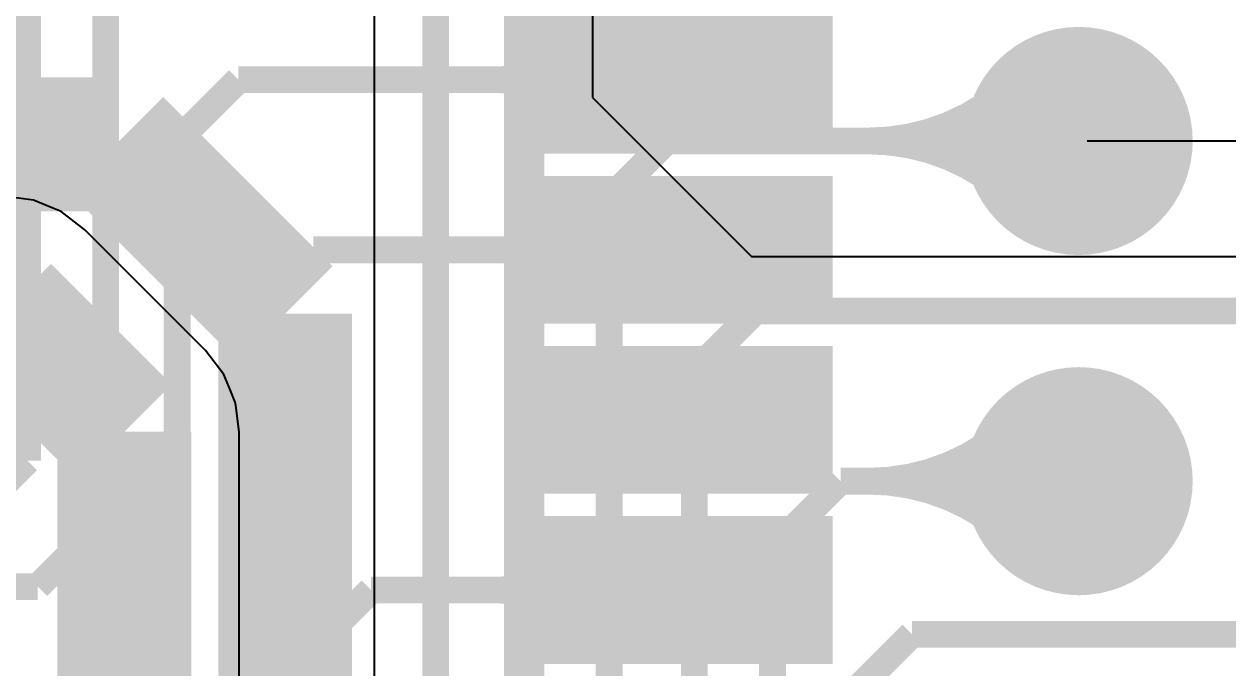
# Model space of a CAD drawing. Extents: x 56.2 to 141.8, y 48 to 96.4.
# Drawn here: x 121.62 to 130.6, y 82.35 to 87.16 of the extents above; entities that cross this region are included whole.
import ezdxf

# ---------------------------------------------------------------- set-up
doc = ezdxf.new("R2010")
doc.units = 0
doc.header["$MEASUREMENT"] = 0
doc.layers.get('0').update_dxf_attribs({"linetype": 'CONTINUOUS'})
doc.layers.get('Defpoints').update_dxf_attribs({"linetype": 'CONTINUOUS'})
for name, color, linetype in [('BOTTOMLAYER', 5, 'CONTINUOUS'), ('BOTTOMSOLDER', 6, 'CONTINUOUS'), ('MULTILAYER', 9, 'CONTINUOUS'), ('TOPLAYER', 1, 'CONTINUOUS'), ('TOPPASTE', 8, 'CONTINUOUS'), ('TOPSOLDER', 216, 'CONTINUOUS')]:
    doc.layers.add(name, color=color, linetype=linetype)
doc.dimstyles.get("Standard").update_dxf_attribs({"dimtxt": 1, "dimasz": 0.18, "dimexe": 0.18, "dimexo": 0.0625, "dimgap": 0.09, "dimtad": 0, "dimtih": 1, "dimtoh": 1, "dimzin": 0, "dimdsep": 46, "dimtxsty": 'Standard', "dimcen": 0.09, "dimclrd": 1, "dimclre": 1, "dimclrt": 3, "dimadec": 0, "dimazin": 0, "dimtfac": 1, "dimtofl": 0, "dimtmove": 0, "dimatfit": 3, "dimfxl": 1, "dimtolj": 1, "dimtzin": 0, "dimarcsym": 0})

# ---------------------------------------------------------------- blocks, each defined once
blk = doc.blocks.new('*D1')
at = {"color": 1, "linetype": 'Continuous', "lineweight": -2, "transparency": 16777216}
for p, q in [((129.5517, 86.2838), (140.2939, 86.2838)), ((140.1139, 86.1038), (140.1139, 77.9838)), ((140.1139, 68.6838), (140.1139, 76.8038)), ((129.5517, 68.5038), (140.2939, 68.5038))]:
    blk.add_line(p, q, dxfattribs=at)
at = {"color": 1, "linetype": 'Continuous', "transparency": 16777216}
for points in [[(140.0839, 86.1038), (140.1439, 86.1038), (140.1139, 86.2838)], [(140.0839, 68.6838), (140.1439, 68.6838), (140.1139, 68.5038)]]:
    blk.add_solid(points, dxfattribs=at)
at = {"layer": 'Defpoints', "color": 0, "linetype": 'Continuous', "transparency": 16777216}
for p in [(129.4892, 86.2838), (129.4892, 68.5038), (140.1139, 68.5038)]:
    blk.add_point(p, dxfattribs=at)
at = {"color": 3, "linetype": 'Continuous', "transparency": 16777216, "insert": (140.1139, 77.3938), "char_height": 1, "attachment_point": 5}
blk.add_mtext('\\A1;17.78', dxfattribs=at)

msp = doc.modelspace()

# ---------------------------------------------------------------- linework, layer by layer
at = {"layer": 'BOTTOMLAYER'}
for p, q in [((125.858796, 89.933437), (125.858796, 86.608232)), ((124.229785, 88.684552), (124.229785, 79.590448)), ((125.858796, 86.608232), (127.046827, 85.4202)), ((121.684694, 85.841921), (121.4628, 85.871134)), ((121.830904, 85.781358), (121.684694, 85.841921)), ((121.891468, 85.756272), (121.830904, 85.781358)), ((122.069027, 85.620027), (121.891468, 85.756272)), ((122.970602, 84.718451), (122.069027, 85.620027)), ((127.046827, 85.4202), (133.0452, 85.4202)), ((123.106851, 84.54089), (122.970602, 84.718451)), ((123.157021, 84.419765), (123.106851, 84.54089)), ((123.192497, 84.334119), (123.157021, 84.419765)), ((123.195895, 84.308302), (123.192497, 84.334119)), ((123.221712, 84.112224), (123.195895, 84.308302)), ((123.221709, 84.112204), (123.221712, 84.112224)), ((123.221709, 79.992431), (123.221709, 84.112204))]:
    msp.add_line(p, q, dxfattribs=at)
for points, const_width in [([(125.349, 79.1464), (125.349, 90.1446)], 0.299999), ([(124.6886, 79.4004), (124.6886, 88.8746)], 0.2), ([(118.6942, 86.2584), (122.301, 86.2584)], 1.000001), ([(122.301, 86.2584), (123.564376, 84.995024)], 1.000001), ([(125.984, 85.852), (126.4158, 86.2838)], 0.2), ([(126.4158, 86.2838), (129.4892, 86.2838)], 0.2), ([(125.984, 78.232), (125.984, 85.852)], 0.2), ([(111.4476, 85.0138), (121.4628, 85.0138)], 1.000001), ([(121.4628, 85.0138), (122.364376, 84.112224)], 1.000001), ([(123.564376, 79.495376), (123.564376, 84.995024)], 1.000001), ([(126.619, 84.5566), (127.0762, 85.0138)], 0.2), ([(127.0762, 85.0138), (130.7592, 85.0138)], 0.2), ([(122.364376, 79.992431), (122.364376, 84.112224)], 1.000001), ([(126.619, 78.0542), (126.619, 84.5566)], 0.2), ([(127.2032, 83.2358), (127.7112, 83.7438)], 0.2), ([(127.7112, 83.7438), (129.4892, 83.7438)], 0.2), ([(127.2032, 77.8002), (127.2032, 83.2358)], 0.2), ([(127.8636, 82.2198), (128.2446, 82.6008)], 0.2), ([(128.2446, 82.6008), (130.8862, 82.6008)], 0.2)]:
    msp.add_lwpolyline(points, dxfattribs=dict(at, const_width=const_width))
for points, const_width in [([(129.114199, 86.2838, 1), (129.864201, 86.2838, 1)], 0.749999), ([(128.979582, 86.743418, 1), (129.079582, 86.743418, 1)], 0.1), ([(128.979582, 86.743418, 1), (129.079582, 86.743418, 1)], 0.1), ([(128.979582, 86.743418, 1), (129.079582, 86.743418, 1)], 0.1), ([(128.979582, 86.743418, 1), (129.079582, 86.743418, 1)], 0.1), ([(128.979582, 86.743418, 1), (129.079582, 86.743418, 1)], 0.1), ([(128.979582, 86.743418, 1), (129.079582, 86.743418, 1)], 0.1), ([(128.979582, 86.743418, 1), (129.079582, 86.743418, 1)], 0.1), ([(128.979582, 86.743418, 1), (129.079582, 86.743418, 1)], 0.1), ([(128.979582, 86.743418, 1), (129.079582, 86.743418, 1)], 0.1), ([(128.979582, 86.743418, 1), (129.079582, 86.743418, 1)], 0.1), ([(128.979582, 86.743418, 1), (129.079582, 86.743418, 1)], 0.1), ([(128.979582, 86.743418, 1), (129.079582, 86.743418, 1)], 0.1), ([(128.979582, 86.743418, 1), (129.079582, 86.743418, 1)], 0.1), ([(128.979582, 86.743418, 1), (129.079582, 86.743418, 1)], 0.1), ([(129.121002, 86.601998, 1), (129.221001, 86.601998, 1)], 0.1), ([(129.121002, 86.601998, 1), (129.221001, 86.601998, 1)], 0.1), ([(129.121002, 86.601998, 1), (129.221001, 86.601998, 1)], 0.1), ([(129.121002, 86.601998, 1), (129.221001, 86.601998, 1)], 0.1), ([(129.121002, 86.601998, 1), (129.221001, 86.601998, 1)], 0.1), ([(129.121002, 86.601998, 1), (129.221001, 86.601998, 1)], 0.1), ([(129.121002, 86.601998, 1), (129.221001, 86.601998, 1)], 0.1), ([(129.121002, 86.601998, 1), (129.221001, 86.601998, 1)], 0.1), ([(129.121002, 86.601998, 1), (129.221001, 86.601998, 1)], 0.1), ([(129.121002, 86.601998, 1), (129.221001, 86.601998, 1)], 0.1), ([(129.121002, 86.601998, 1), (129.221001, 86.601998, 1)], 0.1), ([(129.121002, 86.601998, 1), (129.221001, 86.601998, 1)], 0.1), ([(129.121002, 86.601998, 1), (129.221001, 86.601998, 1)], 0.1), ([(129.121002, 86.601998, 1), (129.221001, 86.601998, 1)], 0.1), ([(127.869965, 86.2838, 1), (127.969965, 86.2838, 1)], 0.1), ([(127.869965, 86.2838, 1), (127.969965, 86.2838, 1)], 0.1), ([(127.869965, 86.2838, 1), (127.969965, 86.2838, 1)], 0.1), ([(127.869965, 86.2838, 1), (127.969965, 86.2838, 1)], 0.1), ([(127.869965, 86.2838, 1), (127.969965, 86.2838, 1)], 0.1), ([(127.869965, 86.2838, 1), (127.969965, 86.2838, 1)], 0.1), ([(127.869965, 86.2838, 1), (127.969965, 86.2838, 1)], 0.1), ([(127.869965, 86.2838, 1), (127.969965, 86.2838, 1)], 0.1), ([(127.869965, 86.2838, 1), (127.969965, 86.2838, 1)], 0.1), ([(127.869965, 86.2838, 1), (127.969965, 86.2838, 1)], 0.1), ([(127.869965, 86.2838, 1), (127.969965, 86.2838, 1)], 0.1), ([(127.869965, 86.2838, 1), (127.969965, 86.2838, 1)], 0.1), ([(127.869965, 86.2838, 1), (127.969965, 86.2838, 1)], 0.1), ([(127.869965, 86.2838, 1), (127.969965, 86.2838, 1)], 0.1), ([(127.869965, 86.2838, 1), (127.969965, 86.2838, 1)], 0.1), ([(127.869965, 86.2838, 1), (127.969965, 86.2838, 1)], 0.1), ([(127.869965, 86.2838, 1), (127.969965, 86.2838, 1)], 0.1), ([(127.869965, 86.2838, 1), (127.969965, 86.2838, 1)], 0.1), ([(127.869965, 86.2838, 1), (127.969965, 86.2838, 1)], 0.1), ([(127.869965, 86.2838, 1), (127.969965, 86.2838, 1)], 0.1), ([(127.869965, 86.2838, 1), (127.969965, 86.2838, 1)], 0.1), ([(127.869965, 86.2838, 1), (127.969965, 86.2838, 1)], 0.1), ([(127.869965, 86.2838, 1), (127.969965, 86.2838, 1)], 0.1), ([(127.869965, 86.2838, 1), (127.969965, 86.2838, 1)], 0.1), ([(127.869965, 86.2838, 1), (127.969965, 86.2838, 1)], 0.1), ([(127.869965, 86.2838, 1), (127.969965, 86.2838, 1)], 0.1), ([(127.869965, 86.2838, 1), (127.969965, 86.2838, 1)], 0.1), ([(127.869965, 86.2838, 1), (127.969965, 86.2838, 1)], 0.1), ([(128.352807, 86.2838, 1), (128.452806, 86.2838, 1)], 0.1), ([(128.352807, 86.2838, 1), (128.452806, 86.2838, 1)], 0.1), ([(128.352807, 86.2838, 1), (128.452806, 86.2838, 1)], 0.1), ([(128.352807, 86.2838, 1), (128.452806, 86.2838, 1)], 0.1), ([(128.352807, 86.2838, 1), (128.452806, 86.2838, 1)], 0.1), ([(128.352807, 86.2838, 1), (128.452806, 86.2838, 1)], 0.1), ([(128.352807, 86.2838, 1), (128.452806, 86.2838, 1)], 0.1), ([(128.352807, 86.2838, 1), (128.452806, 86.2838, 1)], 0.1), ([(128.352807, 86.2838, 1), (128.452806, 86.2838, 1)], 0.1), ([(128.352807, 86.2838, 1), (128.452806, 86.2838, 1)], 0.1), ([(128.352807, 86.2838, 1), (128.452806, 86.2838, 1)], 0.1), ([(128.352807, 86.2838, 1), (128.452806, 86.2838, 1)], 0.1), ([(128.352807, 86.2838, 1), (128.452806, 86.2838, 1)], 0.1), ([(128.352807, 86.2838, 1), (128.452806, 86.2838, 1)], 0.1), ([(128.352807, 86.2838, 1), (128.452806, 86.2838, 1)], 0.1), ([(128.352807, 86.2838, 1), (128.452806, 86.2838, 1)], 0.1), ([(128.352807, 86.2838, 1), (128.452806, 86.2838, 1)], 0.1), ([(128.352807, 86.2838, 1), (128.452806, 86.2838, 1)], 0.1), ([(128.352807, 86.2838, 1), (128.452806, 86.2838, 1)], 0.1), ([(128.352807, 86.2838, 1), (128.452806, 86.2838, 1)], 0.1), ([(128.352807, 86.2838, 1), (128.452806, 86.2838, 1)], 0.1), ([(128.352807, 86.2838, 1), (128.452806, 86.2838, 1)], 0.1), ([(128.352807, 86.2838, 1), (128.452806, 86.2838, 1)], 0.1), ([(128.352807, 86.2838, 1), (128.452806, 86.2838, 1)], 0.1), ([(128.352807, 86.2838, 1), (128.452806, 86.2838, 1)], 0.1), ([(128.352807, 86.2838, 1), (128.452806, 86.2838, 1)], 0.1), ([(128.352807, 86.2838, 1), (128.452806, 86.2838, 1)], 0.1), ([(128.352807, 86.2838, 1), (128.452806, 86.2838, 1)], 0.1), ([(129.121002, 85.965601, 1), (129.221001, 85.965601, 1)], 0.1), ([(129.121002, 85.965601, 1), (129.221001, 85.965601, 1)], 0.1), ([(129.121002, 85.965601, 1), (129.221001, 85.965601, 1)], 0.1), ([(129.121002, 85.965601, 1), (129.221001, 85.965601, 1)], 0.1), ([(129.121002, 85.965601, 1), (129.221001, 85.965601, 1)], 0.1), ([(129.121002, 85.965601, 1), (129.221001, 85.965601, 1)], 0.1), ([(129.121002, 85.965601, 1), (129.221001, 85.965601, 1)], 0.1), ([(129.121002, 85.965601, 1), (129.221001, 85.965601, 1)], 0.1), ([(129.121002, 85.965601, 1), (129.221001, 85.965601, 1)], 0.1), ([(129.121002, 85.965601, 1), (129.221001, 85.965601, 1)], 0.1), ([(129.121002, 85.965601, 1), (129.221001, 85.965601, 1)], 0.1), ([(129.121002, 85.965601, 1), (129.221001, 85.965601, 1)], 0.1), ([(129.121002, 85.965601, 1), (129.221001, 85.965601, 1)], 0.1), ([(129.121002, 85.965601, 1), (129.221001, 85.965601, 1)], 0.1), ([(128.979582, 85.824182, 1), (129.079582, 85.824182, 1)], 0.1), ([(128.979582, 85.824182, 1), (129.079582, 85.824182, 1)], 0.1), ([(128.979582, 85.824182, 1), (129.079582, 85.824182, 1)], 0.1), ([(128.979582, 85.824182, 1), (129.079582, 85.824182, 1)], 0.1), ([(128.979582, 85.824182, 1), (129.079582, 85.824182, 1)], 0.1), ([(128.979582, 85.824182, 1), (129.079582, 85.824182, 1)], 0.1), ([(128.979582, 85.824182, 1), (129.079582, 85.824182, 1)], 0.1), ([(128.979582, 85.824182, 1), (129.079582, 85.824182, 1)], 0.1), ([(128.979582, 85.824182, 1), (129.079582, 85.824182, 1)], 0.1), ([(128.979582, 85.824182, 1), (129.079582, 85.824182, 1)], 0.1), ([(128.979582, 85.824182, 1), (129.079582, 85.824182, 1)], 0.1), ([(128.979582, 85.824182, 1), (129.079582, 85.824182, 1)], 0.1), ([(128.979582, 85.824182, 1), (129.079582, 85.824182, 1)], 0.1), ([(128.979582, 85.824182, 1), (129.079582, 85.824182, 1)], 0.1), ([(129.114199, 83.7438, 1), (129.864201, 83.7438, 1)], 0.749999), ([(128.979582, 84.203418, 1), (129.079582, 84.203418, 1)], 0.1), ([(128.979582, 84.203418, 1), (129.079582, 84.203418, 1)], 0.1), ([(128.979582, 84.203418, 1), (129.079582, 84.203418, 1)], 0.1), ([(128.979582, 84.203418, 1), (129.079582, 84.203418, 1)], 0.1), ([(128.979582, 84.203418, 1), (129.079582, 84.203418, 1)], 0.1), ([(128.979582, 84.203418, 1), (129.079582, 84.203418, 1)], 0.1), ([(128.979582, 84.203418, 1), (129.079582, 84.203418, 1)], 0.1), ([(128.979582, 84.203418, 1), (129.079582, 84.203418, 1)], 0.1), ([(128.979582, 84.203418, 1), (129.079582, 84.203418, 1)], 0.1), ([(128.979582, 84.203418, 1), (129.079582, 84.203418, 1)], 0.1), ([(128.979582, 84.203418, 1), (129.079582, 84.203418, 1)], 0.1), ([(128.979582, 84.203418, 1), (129.079582, 84.203418, 1)], 0.1), ([(128.979582, 84.203418, 1), (129.079582, 84.203418, 1)], 0.1), ([(128.979582, 84.203418, 1), (129.079582, 84.203418, 1)], 0.1), ([(129.121002, 84.061999, 1), (129.221001, 84.061999, 1)], 0.1), ([(129.121002, 84.061999, 1), (129.221001, 84.061999, 1)], 0.1), ([(129.121002, 84.061999, 1), (129.221001, 84.061999, 1)], 0.1), ([(129.121002, 84.061999, 1), (129.221001, 84.061999, 1)], 0.1), ([(129.121002, 84.061999, 1), (129.221001, 84.061999, 1)], 0.1), ([(129.121002, 84.061999, 1), (129.221001, 84.061999, 1)], 0.1), ([(129.121002, 84.061999, 1), (129.221001, 84.061999, 1)], 0.1), ([(129.121002, 84.061999, 1), (129.221001, 84.061999, 1)], 0.1), ([(129.121002, 84.061999, 1), (129.221001, 84.061999, 1)], 0.1), ([(129.121002, 84.061999, 1), (129.221001, 84.061999, 1)], 0.1), ([(129.121002, 84.061999, 1), (129.221001, 84.061999, 1)], 0.1), ([(129.121002, 84.061999, 1), (129.221001, 84.061999, 1)], 0.1), ([(129.121002, 84.061999, 1), (129.221001, 84.061999, 1)], 0.1), ([(129.121002, 84.061999, 1), (129.221001, 84.061999, 1)], 0.1), ([(127.869965, 83.7438, 1), (127.969965, 83.7438, 1)], 0.1), ([(127.869965, 83.7438, 1), (127.969965, 83.7438, 1)], 0.1), ([(127.869965, 83.7438, 1), (127.969965, 83.7438, 1)], 0.1), ([(127.869965, 83.7438, 1), (127.969965, 83.7438, 1)], 0.1), ([(127.869965, 83.7438, 1), (127.969965, 83.7438, 1)], 0.1), ([(127.869965, 83.7438, 1), (127.969965, 83.7438, 1)], 0.1), ([(127.869965, 83.7438, 1), (127.969965, 83.7438, 1)], 0.1), ([(127.869965, 83.7438, 1), (127.969965, 83.7438, 1)], 0.1), ([(127.869965, 83.7438, 1), (127.969965, 83.7438, 1)], 0.1), ([(127.869965, 83.7438, 1), (127.969965, 83.7438, 1)], 0.1), ([(127.869965, 83.7438, 1), (127.969965, 83.7438, 1)], 0.1), ([(127.869965, 83.7438, 1), (127.969965, 83.7438, 1)], 0.1), ([(127.869965, 83.7438, 1), (127.969965, 83.7438, 1)], 0.1), ([(127.869965, 83.7438, 1), (127.969965, 83.7438, 1)], 0.1), ([(127.869965, 83.7438, 1), (127.969965, 83.7438, 1)], 0.1), ([(127.869965, 83.7438, 1), (127.969965, 83.7438, 1)], 0.1), ([(127.869965, 83.7438, 1), (127.969965, 83.7438, 1)], 0.1), ([(127.869965, 83.7438, 1), (127.969965, 83.7438, 1)], 0.1), ([(127.869965, 83.7438, 1), (127.969965, 83.7438, 1)], 0.1), ([(127.869965, 83.7438, 1), (127.969965, 83.7438, 1)], 0.1), ([(127.869965, 83.7438, 1), (127.969965, 83.7438, 1)], 0.1), ([(127.869965, 83.7438, 1), (127.969965, 83.7438, 1)], 0.1), ([(127.869965, 83.7438, 1), (127.969965, 83.7438, 1)], 0.1), ([(127.869965, 83.7438, 1), (127.969965, 83.7438, 1)], 0.1), ([(127.869965, 83.7438, 1), (127.969965, 83.7438, 1)], 0.1), ([(127.869965, 83.7438, 1), (127.969965, 83.7438, 1)], 0.1), ([(127.869965, 83.7438, 1), (127.969965, 83.7438, 1)], 0.1), ([(127.869965, 83.7438, 1), (127.969965, 83.7438, 1)], 0.1), ([(128.352807, 83.7438, 1), (128.452806, 83.7438, 1)], 0.1), ([(128.352807, 83.7438, 1), (128.452806, 83.7438, 1)], 0.1), ([(128.352807, 83.7438, 1), (128.452806, 83.7438, 1)], 0.1), ([(128.352807, 83.7438, 1), (128.452806, 83.7438, 1)], 0.1), ([(128.352807, 83.7438, 1), (128.452806, 83.7438, 1)], 0.1), ([(128.352807, 83.7438, 1), (128.452806, 83.7438, 1)], 0.1), ([(128.352807, 83.7438, 1), (128.452806, 83.7438, 1)], 0.1), ([(128.352807, 83.7438, 1), (128.452806, 83.7438, 1)], 0.1), ([(128.352807, 83.7438, 1), (128.452806, 83.7438, 1)], 0.1), ([(128.352807, 83.7438, 1), (128.452806, 83.7438, 1)], 0.1), ([(128.352807, 83.7438, 1), (128.452806, 83.7438, 1)], 0.1), ([(128.352807, 83.7438, 1), (128.452806, 83.7438, 1)], 0.1), ([(128.352807, 83.7438, 1), (128.452806, 83.7438, 1)], 0.1), ([(128.352807, 83.7438, 1), (128.452806, 83.7438, 1)], 0.1), ([(128.352807, 83.7438, 1), (128.452806, 83.7438, 1)], 0.1), ([(128.352807, 83.7438, 1), (128.452806, 83.7438, 1)], 0.1), ([(128.352807, 83.7438, 1), (128.452806, 83.7438, 1)], 0.1), ([(128.352807, 83.7438, 1), (128.452806, 83.7438, 1)], 0.1), ([(128.352807, 83.7438, 1), (128.452806, 83.7438, 1)], 0.1), ([(128.352807, 83.7438, 1), (128.452806, 83.7438, 1)], 0.1), ([(128.352807, 83.7438, 1), (128.452806, 83.7438, 1)], 0.1), ([(128.352807, 83.7438, 1), (128.452806, 83.7438, 1)], 0.1), ([(128.352807, 83.7438, 1), (128.452806, 83.7438, 1)], 0.1), ([(128.352807, 83.7438, 1), (128.452806, 83.7438, 1)], 0.1), ([(128.352807, 83.7438, 1), (128.452806, 83.7438, 1)], 0.1), ([(128.352807, 83.7438, 1), (128.452806, 83.7438, 1)], 0.1), ([(128.352807, 83.7438, 1), (128.452806, 83.7438, 1)], 0.1), ([(128.352807, 83.7438, 1), (128.452806, 83.7438, 1)], 0.1), ([(129.121002, 83.425601, 1), (129.221001, 83.425601, 1)], 0.1), ([(129.121002, 83.425601, 1), (129.221001, 83.425601, 1)], 0.1), ([(129.121002, 83.425601, 1), (129.221001, 83.425601, 1)], 0.1), ([(129.121002, 83.425601, 1), (129.221001, 83.425601, 1)], 0.1), ([(129.121002, 83.425601, 1), (129.221001, 83.425601, 1)], 0.1), ([(129.121002, 83.425601, 1), (129.221001, 83.425601, 1)], 0.1), ([(129.121002, 83.425601, 1), (129.221001, 83.425601, 1)], 0.1), ([(129.121002, 83.425601, 1), (129.221001, 83.425601, 1)], 0.1), ([(129.121002, 83.425601, 1), (129.221001, 83.425601, 1)], 0.1), ([(129.121002, 83.425601, 1), (129.221001, 83.425601, 1)], 0.1), ([(129.121002, 83.425601, 1), (129.221001, 83.425601, 1)], 0.1), ([(129.121002, 83.425601, 1), (129.221001, 83.425601, 1)], 0.1), ([(129.121002, 83.425601, 1), (129.221001, 83.425601, 1)], 0.1), ([(129.121002, 83.425601, 1), (129.221001, 83.425601, 1)], 0.1), ([(128.979582, 83.284182, 1), (129.079582, 83.284182, 1)], 0.1), ([(128.979582, 83.284182, 1), (129.079582, 83.284182, 1)], 0.1), ([(128.979582, 83.284182, 1), (129.079582, 83.284182, 1)], 0.1), ([(128.979582, 83.284182, 1), (129.079582, 83.284182, 1)], 0.1), ([(128.979582, 83.284182, 1), (129.079582, 83.284182, 1)], 0.1), ([(128.979582, 83.284182, 1), (129.079582, 83.284182, 1)], 0.1), ([(128.979582, 83.284182, 1), (129.079582, 83.284182, 1)], 0.1), ([(128.979582, 83.284182, 1), (129.079582, 83.284182, 1)], 0.1), ([(128.979582, 83.284182, 1), (129.079582, 83.284182, 1)], 0.1), ([(128.979582, 83.284182, 1), (129.079582, 83.284182, 1)], 0.1), ([(128.979582, 83.284182, 1), (129.079582, 83.284182, 1)], 0.1), ([(128.979582, 83.284182, 1), (129.079582, 83.284182, 1)], 0.1), ([(128.979582, 83.284182, 1), (129.079582, 83.284182, 1)], 0.1), ([(128.979582, 83.284182, 1), (129.079582, 83.284182, 1)], 0.1)]:
    msp.add_lwpolyline(points, format="xyb", close=True, dxfattribs=dict(at, const_width=const_width))
at = {"layer": 'BOTTOMLAYER', "const_width": 0.2}
for points in [[(129.029582, 86.743418, -0.198912), (127.919965, 86.2838)], [(129.029582, 86.743418, -0.198912), (127.919965, 86.2838)], [(129.029582, 86.743418, -0.198912), (127.919965, 86.2838)], [(129.029582, 86.743418, -0.198912), (127.919965, 86.2838)], [(129.029582, 86.743418, -0.198912), (127.919965, 86.2838)], [(129.029582, 86.743418, -0.198912), (127.919965, 86.2838)], [(129.029582, 86.743418, -0.198912), (127.919965, 86.2838)], [(129.029582, 86.743418, -0.198912), (127.919965, 86.2838)], [(129.029582, 86.743418, -0.198912), (127.919965, 86.2838)], [(129.029582, 86.743418, -0.198912), (127.919965, 86.2838)], [(129.029582, 86.743418, -0.198912), (127.919965, 86.2838)], [(129.029582, 86.743418, -0.198912), (127.919965, 86.2838)], [(129.029582, 86.743418, -0.198912), (127.919965, 86.2838)], [(129.029582, 86.743418, -0.198912), (127.919965, 86.2838)], [(129.171001, 86.601998, -0.198912), (128.402806, 86.2838)], [(129.171001, 86.601998, -0.198912), (128.402806, 86.2838)], [(129.171001, 86.601998, -0.198912), (128.402806, 86.2838)], [(129.171001, 86.601998, -0.198912), (128.402806, 86.2838)], [(129.171001, 86.601998, -0.198912), (128.402806, 86.2838)], [(129.171001, 86.601998, -0.198912), (128.402806, 86.2838)], [(129.171001, 86.601998, -0.198912), (128.402806, 86.2838)], [(129.171001, 86.601998, -0.198912), (128.402806, 86.2838)], [(129.171001, 86.601998, -0.198912), (128.402806, 86.2838)], [(129.171001, 86.601998, -0.198912), (128.402806, 86.2838)], [(129.171001, 86.601998, -0.198912), (128.402806, 86.2838)], [(129.171001, 86.601998, -0.198912), (128.402806, 86.2838)], [(129.171001, 86.601998, -0.198912), (128.402806, 86.2838)], [(129.171001, 86.601998, -0.198912), (128.402806, 86.2838)], [(127.919965, 86.2838, -0.198912), (129.029582, 85.824182)], [(127.919965, 86.2838, -0.198912), (129.029582, 85.824182)], [(127.919965, 86.2838, -0.198912), (129.029582, 85.824182)], [(127.919965, 86.2838, -0.198912), (129.029582, 85.824182)], [(127.919965, 86.2838, -0.198912), (129.029582, 85.824182)], [(127.919965, 86.2838, -0.198912), (129.029582, 85.824182)], [(127.919965, 86.2838, -0.198912), (129.029582, 85.824182)], [(127.919965, 86.2838, -0.198912), (129.029582, 85.824182)], [(127.919965, 86.2838, -0.198912), (129.029582, 85.824182)], [(127.919965, 86.2838, -0.198912), (129.029582, 85.824182)], [(127.919965, 86.2838, -0.198912), (129.029582, 85.824182)], [(127.919965, 86.2838, -0.198912), (129.029582, 85.824182)], [(127.919965, 86.2838, -0.198912), (129.029582, 85.824182)], [(127.919965, 86.2838, -0.198912), (129.029582, 85.824182)], [(128.402806, 86.2838, -0.198912), (129.171001, 85.965601)], [(128.402806, 86.2838, -0.198912), (129.171001, 85.965601)], [(128.402806, 86.2838, -0.198912), (129.171001, 85.965601)], [(128.402806, 86.2838, -0.198912), (129.171001, 85.965601)], [(128.402806, 86.2838, -0.198912), (129.171001, 85.965601)], [(128.402806, 86.2838, -0.198912), (129.171001, 85.965601)], [(128.402806, 86.2838, -0.198912), (129.171001, 85.965601)], [(128.402806, 86.2838, -0.198912), (129.171001, 85.965601)], [(128.402806, 86.2838, -0.198912), (129.171001, 85.965601)], [(128.402806, 86.2838, -0.198912), (129.171001, 85.965601)], [(128.402806, 86.2838, -0.198912), (129.171001, 85.965601)], [(128.402806, 86.2838, -0.198912), (129.171001, 85.965601)], [(128.402806, 86.2838, -0.198912), (129.171001, 85.965601)], [(128.402806, 86.2838, -0.198912), (129.171001, 85.965601)], [(129.029582, 84.203418, -0.198912), (127.919965, 83.7438)], [(129.029582, 84.203418, -0.198912), (127.919965, 83.7438)], [(129.029582, 84.203418, -0.198912), (127.919965, 83.7438)], [(129.029582, 84.203418, -0.198912), (127.919965, 83.7438)], [(129.029582, 84.203418, -0.198912), (127.919965, 83.7438)], [(129.029582, 84.203418, -0.198912), (127.919965, 83.7438)], [(129.029582, 84.203418, -0.198912), (127.919965, 83.7438)], [(129.029582, 84.203418, -0.198912), (127.919965, 83.7438)], [(129.029582, 84.203418, -0.198912), (127.919965, 83.7438)], [(129.029582, 84.203418, -0.198912), (127.919965, 83.7438)], [(129.029582, 84.203418, -0.198912), (127.919965, 83.7438)], [(129.029582, 84.203418, -0.198912), (127.919965, 83.7438)], [(129.029582, 84.203418, -0.198912), (127.919965, 83.7438)], [(129.029582, 84.203418, -0.198912), (127.919965, 83.7438)], [(129.171001, 84.061999, -0.198912), (128.402806, 83.7438)], [(129.171001, 84.061999, -0.198912), (128.402806, 83.7438)], [(129.171001, 84.061999, -0.198912), (128.402806, 83.7438)], [(129.171001, 84.061999, -0.198912), (128.402806, 83.7438)], [(129.171001, 84.061999, -0.198912), (128.402806, 83.7438)], [(129.171001, 84.061999, -0.198912), (128.402806, 83.7438)], [(129.171001, 84.061999, -0.198912), (128.402806, 83.7438)], [(129.171001, 84.061999, -0.198912), (128.402806, 83.7438)], [(129.171001, 84.061999, -0.198912), (128.402806, 83.7438)], [(129.171001, 84.061999, -0.198912), (128.402806, 83.7438)], [(129.171001, 84.061999, -0.198912), (128.402806, 83.7438)], [(129.171001, 84.061999, -0.198912), (128.402806, 83.7438)], [(129.171001, 84.061999, -0.198912), (128.402806, 83.7438)], [(129.171001, 84.061999, -0.198912), (128.402806, 83.7438)], [(127.919965, 83.7438, -0.198912), (129.029582, 83.284182)], [(127.919965, 83.7438, -0.198912), (129.029582, 83.284182)], [(127.919965, 83.7438, -0.198912), (129.029582, 83.284182)], [(127.919965, 83.7438, -0.198912), (129.029582, 83.284182)], [(127.919965, 83.7438, -0.198912), (129.029582, 83.284182)], [(127.919965, 83.7438, -0.198912), (129.029582, 83.284182)], [(127.919965, 83.7438, -0.198912), (129.029582, 83.284182)], [(127.919965, 83.7438, -0.198912), (129.029582, 83.284182)], [(127.919965, 83.7438, -0.198912), (129.029582, 83.284182)], [(127.919965, 83.7438, -0.198912), (129.029582, 83.284182)], [(127.919965, 83.7438, -0.198912), (129.029582, 83.284182)], [(127.919965, 83.7438, -0.198912), (129.029582, 83.284182)], [(127.919965, 83.7438, -0.198912), (129.029582, 83.284182)], [(127.919965, 83.7438, -0.198912), (129.029582, 83.284182)], [(128.402806, 83.7438, -0.198912), (129.171001, 83.425601)], [(128.402806, 83.7438, -0.198912), (129.171001, 83.425601)], [(128.402806, 83.7438, -0.198912), (129.171001, 83.425601)], [(128.402806, 83.7438, -0.198912), (129.171001, 83.425601)], [(128.402806, 83.7438, -0.198912), (129.171001, 83.425601)], [(128.402806, 83.7438, -0.198912), (129.171001, 83.425601)], [(128.402806, 83.7438, -0.198912), (129.171001, 83.425601)], [(128.402806, 83.7438, -0.198912), (129.171001, 83.425601)], [(128.402806, 83.7438, -0.198912), (129.171001, 83.425601)], [(128.402806, 83.7438, -0.198912), (129.171001, 83.425601)], [(128.402806, 83.7438, -0.198912), (129.171001, 83.425601)], [(128.402806, 83.7438, -0.198912), (129.171001, 83.425601)], [(128.402806, 83.7438, -0.198912), (129.171001, 83.425601)], [(128.402806, 83.7438, -0.198912), (129.171001, 83.425601)]]:
    msp.add_lwpolyline(points, format="xyb", dxfattribs=at)
at = {"layer": 'BOTTOMSOLDER', "const_width": 0.851598}
for points in [[(129.063399, 86.2838, 1), (129.915001, 86.2838, 1)], [(129.063399, 83.7438, 1), (129.915001, 83.7438, 1)]]:
    msp.add_lwpolyline(points, format="xyb", close=True, dxfattribs=at)
at = {"layer": 'MULTILAYER', "const_width": 0.749999}
for points in [[(129.114199, 86.2838, 1), (129.864201, 86.2838, 1)], [(129.114199, 83.7438, 1), (129.864201, 83.7438, 1)]]:
    msp.add_lwpolyline(points, format="xyb", close=True, dxfattribs=at)
at = {"layer": 'TOPLAYER', "const_width": 0.2}
for points in [[(121.6406, 83.8962), (121.6406, 88.8746)], [(122.2248, 83.4644), (122.2248, 87.6554)], [(122.7582, 86.2838), (123.2154, 86.741)], [(123.2154, 86.741), (126.551182, 86.741)], [(122.7582, 82.9564), (122.7582, 86.2838)], [(123.3424, 85.0392), (123.7742, 85.471)], [(123.7742, 85.471), (126.551182, 85.471)], [(123.3424, 81.153), (123.3424, 85.0392)], [(121.4628, 83.7184), (121.6406, 83.8962)], [(121.7168, 82.9564), (122.2248, 83.4644)], [(120.3706, 82.9564), (121.7168, 82.9564)], [(122.0216, 82.2198), (122.7582, 82.9564)], [(123.9012, 82.6262), (124.206, 82.931)], [(124.206, 82.931), (126.551182, 82.931)], [(123.9012, 80.5434), (123.9012, 82.6262)]]:
    msp.add_lwpolyline(points, dxfattribs=at)
for points in [[(125.753701, 86.98852, -0.198912), (125.15613, 86.741)], [(125.753701, 86.98852, -0.198912), (125.15613, 86.741)], [(125.753701, 86.98852, -0.198912), (125.15613, 86.741)], [(125.156255, 86.741, -0.198912), (125.753701, 86.49353)], [(125.156255, 86.741, -0.198912), (125.753701, 86.49353)], [(125.156255, 86.741, -0.198912), (125.753701, 86.49353)], [(125.753701, 85.71852, -0.198912), (125.15613, 85.471)], [(125.753701, 85.71852, -0.198912), (125.15613, 85.471)], [(125.753701, 85.71852, -0.198912), (125.15613, 85.471)], [(125.753701, 85.71852, -0.198912), (125.15613, 85.471)], [(125.753701, 85.71852, -0.198912), (125.15613, 85.471)], [(125.753701, 85.71852, -0.198912), (125.15613, 85.471)], [(125.753701, 85.71852, -0.198912), (125.15613, 85.471)], [(125.753701, 85.71852, -0.198912), (125.15613, 85.471)], [(125.753701, 85.71852, -0.198912), (125.15613, 85.471)], [(125.753701, 85.71852, -0.198912), (125.15613, 85.471)], [(125.753701, 85.71852, -0.198912), (125.15613, 85.471)], [(125.753701, 85.71852, -0.198912), (125.15613, 85.471)], [(125.753701, 85.71852, -0.198912), (125.15613, 85.471)], [(125.753701, 85.71852, -0.198912), (125.15613, 85.471)], [(125.156255, 85.471, -0.198912), (125.753701, 85.22353)], [(125.156255, 85.471, -0.198912), (125.753701, 85.22353)], [(125.156255, 85.471, -0.198912), (125.753701, 85.22353)], [(125.156255, 85.471, -0.198912), (125.753701, 85.22353)], [(125.156255, 85.471, -0.198912), (125.753701, 85.22353)], [(125.156255, 85.471, -0.198912), (125.753701, 85.22353)], [(125.156255, 85.471, -0.198912), (125.753701, 85.22353)], [(125.156255, 85.471, -0.198912), (125.753701, 85.22353)], [(125.156255, 85.471, -0.198912), (125.753701, 85.22353)], [(125.156255, 85.471, -0.198912), (125.753701, 85.22353)], [(125.156255, 85.471, -0.198912), (125.753701, 85.22353)], [(125.156255, 85.471, -0.198912), (125.753701, 85.22353)], [(125.156255, 85.471, -0.198912), (125.753701, 85.22353)], [(125.156255, 85.471, -0.198912), (125.753701, 85.22353)], [(125.753701, 83.17852, -0.198912), (125.15613, 82.931)], [(125.753701, 83.17852, -0.198912), (125.15613, 82.931)], [(125.753701, 83.17852, -0.198912), (125.15613, 82.931)], [(125.753701, 83.17852, -0.198912), (125.15613, 82.931)], [(125.753701, 83.17852, -0.198912), (125.15613, 82.931)], [(125.753701, 83.17852, -0.198912), (125.15613, 82.931)], [(125.753701, 83.17852, -0.198912), (125.15613, 82.931)], [(125.753701, 83.17852, -0.198912), (125.15613, 82.931)], [(125.753701, 83.17852, -0.198912), (125.15613, 82.931)], [(125.753701, 83.17852, -0.198912), (125.15613, 82.931)], [(125.753701, 83.17852, -0.198912), (125.15613, 82.931)], [(125.753701, 83.17852, -0.198912), (125.15613, 82.931)], [(125.753701, 83.17852, -0.198912), (125.15613, 82.931)], [(125.753701, 83.17852, -0.198912), (125.15613, 82.931)], [(125.156255, 82.931, -0.198912), (125.753701, 82.68353)], [(125.156255, 82.931, -0.198912), (125.753701, 82.68353)], [(125.156255, 82.931, -0.198912), (125.753701, 82.68353)], [(125.156255, 82.931, -0.198912), (125.753701, 82.68353)], [(125.156255, 82.931, -0.198912), (125.753701, 82.68353)], [(125.156255, 82.931, -0.198912), (125.753701, 82.68353)], [(125.156255, 82.931, -0.198912), (125.753701, 82.68353)], [(125.156255, 82.931, -0.198912), (125.753701, 82.68353)], [(125.156255, 82.931, -0.198912), (125.753701, 82.68353)], [(125.156255, 82.931, -0.198912), (125.753701, 82.68353)], [(125.156255, 82.931, -0.198912), (125.753701, 82.68353)], [(125.156255, 82.931, -0.198912), (125.753701, 82.68353)], [(125.156255, 82.931, -0.198912), (125.753701, 82.68353)], [(125.156255, 82.931, -0.198912), (125.753701, 82.68353)]]:
    msp.add_lwpolyline(points, format="xyb", dxfattribs=at)
at = {"layer": 'TOPLAYER'}
for points, const_width in [([(125.703701, 86.98852, 1), (125.803701, 86.98852, 1)], 0.1), ([(125.703701, 86.98852, 1), (125.803701, 86.98852, 1)], 0.1), ([(125.703701, 86.98852, 1), (125.803701, 86.98852, 1)], 0.1), ([(129.114199, 86.2838, 1), (129.864201, 86.2838, 1)], 0.749999), ([(125.10613, 86.741, 1), (125.20613, 86.741, 1)], 0.1), ([(125.10613, 86.741, 1), (125.20613, 86.741, 1)], 0.1), ([(125.10613, 86.741, 1), (125.20613, 86.741, 1)], 0.1), ([(125.106255, 86.741, 1), (125.206255, 86.741, 1)], 0.1), ([(125.106255, 86.741, 1), (125.206255, 86.741, 1)], 0.1), ([(125.106255, 86.741, 1), (125.206255, 86.741, 1)], 0.1), ([(125.703701, 86.49353, 1), (125.803701, 86.49353, 1)], 0.1), ([(125.703701, 86.49353, 1), (125.803701, 86.49353, 1)], 0.1), ([(125.703701, 86.49353, 1), (125.803701, 86.49353, 1)], 0.1), ([(125.703701, 85.71852, 1), (125.803701, 85.71852, 1)], 0.1), ([(125.703701, 85.71852, 1), (125.803701, 85.71852, 1)], 0.1), ([(125.703701, 85.71852, 1), (125.803701, 85.71852, 1)], 0.1), ([(125.703701, 85.71852, 1), (125.803701, 85.71852, 1)], 0.1), ([(125.703701, 85.71852, 1), (125.803701, 85.71852, 1)], 0.1), ([(125.703701, 85.71852, 1), (125.803701, 85.71852, 1)], 0.1), ([(125.703701, 85.71852, 1), (125.803701, 85.71852, 1)], 0.1), ([(125.703701, 85.71852, 1), (125.803701, 85.71852, 1)], 0.1), ([(125.703701, 85.71852, 1), (125.803701, 85.71852, 1)], 0.1), ([(125.703701, 85.71852, 1), (125.803701, 85.71852, 1)], 0.1), ([(125.703701, 85.71852, 1), (125.803701, 85.71852, 1)], 0.1), ([(125.703701, 85.71852, 1), (125.803701, 85.71852, 1)], 0.1), ([(125.703701, 85.71852, 1), (125.803701, 85.71852, 1)], 0.1), ([(125.703701, 85.71852, 1), (125.803701, 85.71852, 1)], 0.1), ([(125.10613, 85.471, 1), (125.20613, 85.471, 1)], 0.1), ([(125.10613, 85.471, 1), (125.20613, 85.471, 1)], 0.1), ([(125.10613, 85.471, 1), (125.20613, 85.471, 1)], 0.1), ([(125.10613, 85.471, 1), (125.20613, 85.471, 1)], 0.1), ([(125.10613, 85.471, 1), (125.20613, 85.471, 1)], 0.1), ([(125.10613, 85.471, 1), (125.20613, 85.471, 1)], 0.1), ([(125.10613, 85.471, 1), (125.20613, 85.471, 1)], 0.1), ([(125.10613, 85.471, 1), (125.20613, 85.471, 1)], 0.1), ([(125.10613, 85.471, 1), (125.20613, 85.471, 1)], 0.1), ([(125.10613, 85.471, 1), (125.20613, 85.471, 1)], 0.1), ([(125.10613, 85.471, 1), (125.20613, 85.471, 1)], 0.1), ([(125.10613, 85.471, 1), (125.20613, 85.471, 1)], 0.1), ([(125.10613, 85.471, 1), (125.20613, 85.471, 1)], 0.1), ([(125.10613, 85.471, 1), (125.20613, 85.471, 1)], 0.1), ([(125.106255, 85.471, 1), (125.206255, 85.471, 1)], 0.1), ([(125.106255, 85.471, 1), (125.206255, 85.471, 1)], 0.1), ([(125.106255, 85.471, 1), (125.206255, 85.471, 1)], 0.1), ([(125.106255, 85.471, 1), (125.206255, 85.471, 1)], 0.1), ([(125.106255, 85.471, 1), (125.206255, 85.471, 1)], 0.1), ([(125.106255, 85.471, 1), (125.206255, 85.471, 1)], 0.1), ([(125.106255, 85.471, 1), (125.206255, 85.471, 1)], 0.1), ([(125.106255, 85.471, 1), (125.206255, 85.471, 1)], 0.1), ([(125.106255, 85.471, 1), (125.206255, 85.471, 1)], 0.1), ([(125.106255, 85.471, 1), (125.206255, 85.471, 1)], 0.1), ([(125.106255, 85.471, 1), (125.206255, 85.471, 1)], 0.1), ([(125.106255, 85.471, 1), (125.206255, 85.471, 1)], 0.1), ([(125.106255, 85.471, 1), (125.206255, 85.471, 1)], 0.1), ([(125.106255, 85.471, 1), (125.206255, 85.471, 1)], 0.1), ([(125.703701, 85.22353, 1), (125.803701, 85.22353, 1)], 0.1), ([(125.703701, 85.22353, 1), (125.803701, 85.22353, 1)], 0.1), ([(125.703701, 85.22353, 1), (125.803701, 85.22353, 1)], 0.1), ([(125.703701, 85.22353, 1), (125.803701, 85.22353, 1)], 0.1), ([(125.703701, 85.22353, 1), (125.803701, 85.22353, 1)], 0.1), ([(125.703701, 85.22353, 1), (125.803701, 85.22353, 1)], 0.1), ([(125.703701, 85.22353, 1), (125.803701, 85.22353, 1)], 0.1), ([(125.703701, 85.22353, 1), (125.803701, 85.22353, 1)], 0.1), ([(125.703701, 85.22353, 1), (125.803701, 85.22353, 1)], 0.1), ([(125.703701, 85.22353, 1), (125.803701, 85.22353, 1)], 0.1), ([(125.703701, 85.22353, 1), (125.803701, 85.22353, 1)], 0.1), ([(125.703701, 85.22353, 1), (125.803701, 85.22353, 1)], 0.1), ([(125.703701, 85.22353, 1), (125.803701, 85.22353, 1)], 0.1), ([(125.703701, 85.22353, 1), (125.803701, 85.22353, 1)], 0.1), ([(129.114199, 83.7438, 1), (129.864201, 83.7438, 1)], 0.749999), ([(125.703701, 83.17852, 1), (125.803701, 83.17852, 1)], 0.1), ([(125.703701, 83.17852, 1), (125.803701, 83.17852, 1)], 0.1), ([(125.703701, 83.17852, 1), (125.803701, 83.17852, 1)], 0.1), ([(125.703701, 83.17852, 1), (125.803701, 83.17852, 1)], 0.1), ([(125.703701, 83.17852, 1), (125.803701, 83.17852, 1)], 0.1), ([(125.703701, 83.17852, 1), (125.803701, 83.17852, 1)], 0.1), ([(125.703701, 83.17852, 1), (125.803701, 83.17852, 1)], 0.1), ([(125.703701, 83.17852, 1), (125.803701, 83.17852, 1)], 0.1), ([(125.703701, 83.17852, 1), (125.803701, 83.17852, 1)], 0.1), ([(125.703701, 83.17852, 1), (125.803701, 83.17852, 1)], 0.1), ([(125.703701, 83.17852, 1), (125.803701, 83.17852, 1)], 0.1), ([(125.703701, 83.17852, 1), (125.803701, 83.17852, 1)], 0.1), ([(125.703701, 83.17852, 1), (125.803701, 83.17852, 1)], 0.1), ([(125.703701, 83.17852, 1), (125.803701, 83.17852, 1)], 0.1), ([(125.10613, 82.931, 1), (125.20613, 82.931, 1)], 0.1), ([(125.10613, 82.931, 1), (125.20613, 82.931, 1)], 0.1), ([(125.10613, 82.931, 1), (125.20613, 82.931, 1)], 0.1), ([(125.10613, 82.931, 1), (125.20613, 82.931, 1)], 0.1), ([(125.10613, 82.931, 1), (125.20613, 82.931, 1)], 0.1), ([(125.10613, 82.931, 1), (125.20613, 82.931, 1)], 0.1), ([(125.10613, 82.931, 1), (125.20613, 82.931, 1)], 0.1), ([(125.10613, 82.931, 1), (125.20613, 82.931, 1)], 0.1), ([(125.10613, 82.931, 1), (125.20613, 82.931, 1)], 0.1), ([(125.10613, 82.931, 1), (125.20613, 82.931, 1)], 0.1), ([(125.10613, 82.931, 1), (125.20613, 82.931, 1)], 0.1), ([(125.10613, 82.931, 1), (125.20613, 82.931, 1)], 0.1), ([(125.10613, 82.931, 1), (125.20613, 82.931, 1)], 0.1), ([(125.10613, 82.931, 1), (125.20613, 82.931, 1)], 0.1), ([(125.106255, 82.931, 1), (125.206255, 82.931, 1)], 0.1), ([(125.106255, 82.931, 1), (125.206255, 82.931, 1)], 0.1), ([(125.106255, 82.931, 1), (125.206255, 82.931, 1)], 0.1), ([(125.106255, 82.931, 1), (125.206255, 82.931, 1)], 0.1), ([(125.106255, 82.931, 1), (125.206255, 82.931, 1)], 0.1), ([(125.106255, 82.931, 1), (125.206255, 82.931, 1)], 0.1), ([(125.106255, 82.931, 1), (125.206255, 82.931, 1)], 0.1), ([(125.106255, 82.931, 1), (125.206255, 82.931, 1)], 0.1), ([(125.106255, 82.931, 1), (125.206255, 82.931, 1)], 0.1), ([(125.106255, 82.931, 1), (125.206255, 82.931, 1)], 0.1), ([(125.106255, 82.931, 1), (125.206255, 82.931, 1)], 0.1), ([(125.106255, 82.931, 1), (125.206255, 82.931, 1)], 0.1), ([(125.106255, 82.931, 1), (125.206255, 82.931, 1)], 0.1), ([(125.106255, 82.931, 1), (125.206255, 82.931, 1)], 0.1), ([(125.703701, 82.68353, 1), (125.803701, 82.68353, 1)], 0.1), ([(125.703701, 82.68353, 1), (125.803701, 82.68353, 1)], 0.1), ([(125.703701, 82.68353, 1), (125.803701, 82.68353, 1)], 0.1), ([(125.703701, 82.68353, 1), (125.803701, 82.68353, 1)], 0.1), ([(125.703701, 82.68353, 1), (125.803701, 82.68353, 1)], 0.1), ([(125.703701, 82.68353, 1), (125.803701, 82.68353, 1)], 0.1), ([(125.703701, 82.68353, 1), (125.803701, 82.68353, 1)], 0.1), ([(125.703701, 82.68353, 1), (125.803701, 82.68353, 1)], 0.1), ([(125.703701, 82.68353, 1), (125.803701, 82.68353, 1)], 0.1), ([(125.703701, 82.68353, 1), (125.803701, 82.68353, 1)], 0.1), ([(125.703701, 82.68353, 1), (125.803701, 82.68353, 1)], 0.1), ([(125.703701, 82.68353, 1), (125.803701, 82.68353, 1)], 0.1), ([(125.703701, 82.68353, 1), (125.803701, 82.68353, 1)], 0.1), ([(125.703701, 82.68353, 1), (125.803701, 82.68353, 1)], 0.1)]:
    msp.add_lwpolyline(points, format="xyb", close=True, dxfattribs=dict(at, const_width=const_width))
for points in [[(127.55118, 87.191012), (125.551184, 87.191012), (127.55118, 86.290988), (125.551184, 86.290988)], [(127.55118, 85.921012), (125.551184, 85.921012), (127.55118, 85.020988), (125.551184, 85.020988)], [(127.55118, 84.651012), (125.551184, 84.651012), (127.55118, 83.750988), (125.551184, 83.750988)], [(127.55118, 83.381012), (125.551184, 83.381012), (127.55118, 82.480988), (125.551184, 82.480988)]]:
    msp.add_solid(points, dxfattribs=at)
at = {"layer": 'TOPPASTE'}
for points in [[(127.55118, 87.191012), (125.551184, 87.191012), (127.55118, 86.290988), (125.551184, 86.290988)], [(127.55118, 85.921012), (125.551184, 85.921012), (127.55118, 85.020988), (125.551184, 85.020988)], [(127.55118, 84.651012), (125.551184, 84.651012), (127.55118, 83.750988), (125.551184, 83.750988)], [(127.55118, 83.381012), (125.551184, 83.381012), (127.55118, 82.480988), (125.551184, 82.480988)]]:
    msp.add_solid(points, dxfattribs=at)
at = {"layer": 'TOPSOLDER', "const_width": 0.851598}
for points in [[(129.063399, 86.2838, 1), (129.915001, 86.2838, 1)], [(129.063399, 83.7438, 1), (129.915001, 83.7438, 1)]]:
    msp.add_lwpolyline(points, format="xyb", close=True, dxfattribs=at)
at = {"layer": 'TOPSOLDER'}
for points in [[(127.65278, 87.292612), (125.449584, 87.292612), (127.65278, 86.189388), (125.449584, 86.189388)], [(127.65278, 86.022612), (125.449584, 86.022612), (127.65278, 84.919388), (125.449584, 84.919388)], [(127.65278, 84.752612), (125.449584, 84.752612), (127.65278, 83.649388), (125.449584, 83.649388)], [(127.65278, 83.482612), (125.449584, 83.482612), (127.65278, 82.379388), (125.449584, 82.379388)]]:
    msp.add_solid(points, dxfattribs=at)

# ---------------------------------------------------------------- dimensions: what is measured, and where the dimension line sits
at = {"linetype": 'Continuous'}
dim = msp.add_linear_dim(base=(140.113878, 68.503803), p1=(129.4892, 86.2838), p2=(129.4892, 68.503803), angle=90, dimstyle='Standard', dxfattribs=at)
dim.commit()
dim.dimension.update_dxf_attribs({"geometry": '*D1', "text_midpoint": (140.113878, 77.393802)})

doc.saveas('drawing.dxf')
